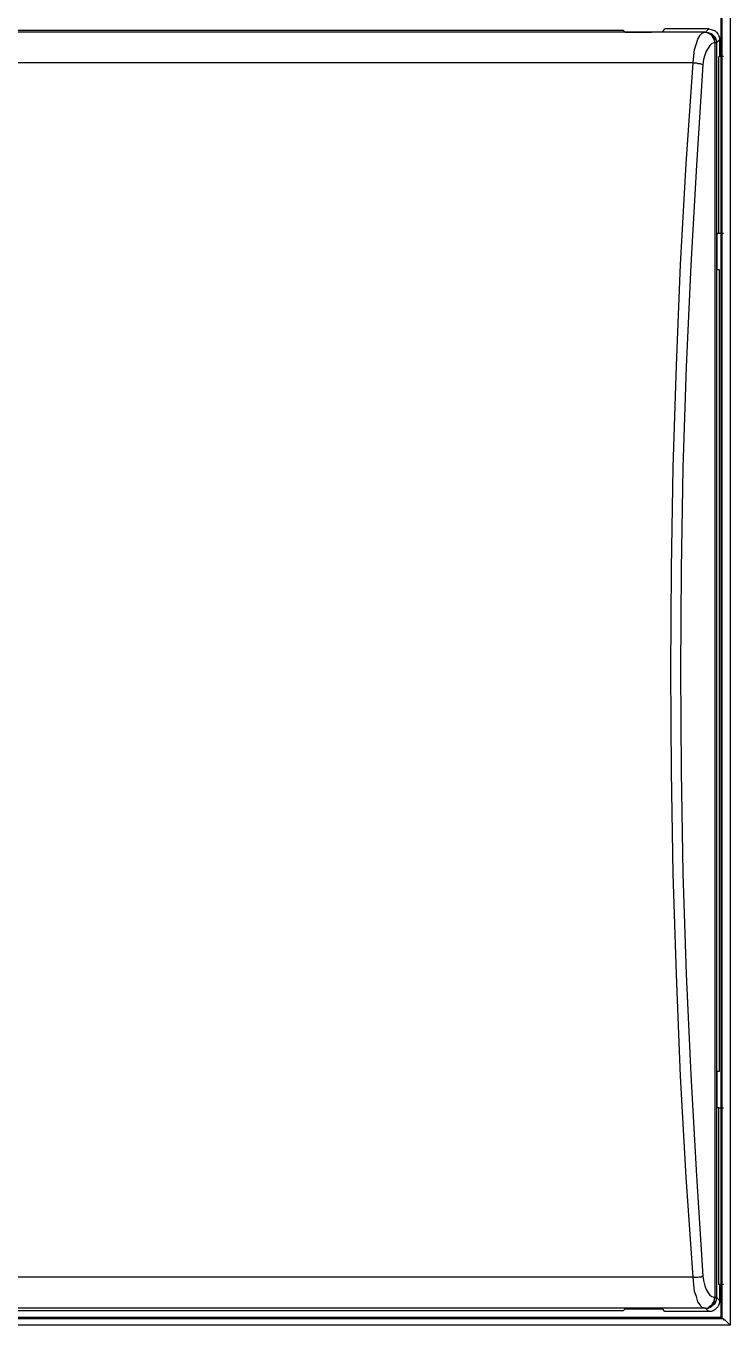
# Model space of a CAD drawing. Header units: centimetres. Extents: x -8.4 to 3.7, y -7.8 to 8.
# Drawn here: x -4.096 to -2.163, y -1.69 to 1.879 of the extents above; entities that cross this region are included whole.
import ezdxf

# ---------------------------------------------------------------- set-up
doc = ezdxf.new("R2010")
doc.units = ezdxf.units.CM
doc.header["$MEASUREMENT"] = 0
doc.layers.add('Layer 1', color=7, linetype='Continuous')

msp = doc.modelspace()

# ---------------------------------------------------------------- linework, layer by layer
at = {"layer": 'Layer 1', "lineweight": 25}
for points in [[(-2.18723, -1.66864), (-2.18723, -1.66864), (-2.18723, 5.43277), (-2.18723, 5.43277)], [(-2.1837, -1.67217), (-2.1837, -1.67217), (-2.1837, 5.4363), (-2.1837, 5.4363)], [(-2.16253, 5.45394), (-2.16253, 5.45394), (-2.16253, -1.68981), (-2.16253, -1.68981)], [(-2.23167, 1.86223), (-2.23167, 1.86223), (-5.93158, 1.86223), (-5.93158, 1.86223)], [(-5.70916, 1.86752), (-5.70916, 1.86752), (-2.45586, 1.86752), (-2.45586, 1.86752)], [(-2.45586, 1.86752), (-2.45586, 1.86752), (-2.45056, 1.86223), (-2.45056, 1.86223)], [(-2.45056, 1.86223), (-2.45056, 1.86223), (-2.37819, 1.86223), (-2.37819, 1.86223)], [(-2.34818, 1.86223), (-2.34818, 1.86223), (-2.34111, 1.87106), (-2.34111, 1.87106)], [(-2.22108, 1.87106), (-2.22108, 1.87106), (-2.34111, 1.87106), (-2.34111, 1.87106)], [(-2.23167, 1.86223), (-2.23167, 1.86223), (-2.23167, 1.86223), (-2.23167, 1.86223)], [(-2.23167, 1.86223), (-2.23167, 1.86223), (-2.2299, 1.86223), (-2.2299, 1.86223)], [(-2.2299, 1.86223), (-2.2299, 1.86223), (-2.22108, 1.87106), (-2.22108, 1.87106)], [(-2.20343, 1.83222), (-2.20343, 1.83222), (-2.2052, 1.83222), (-2.2052, 1.83222)], [(-2.20343, -1.61349), (-2.20343, -1.61349), (-2.20343, 1.83222), (-2.20343, 1.83222)], [(-2.19107, 1.84105), (-2.19107, 1.84105), (-2.1999, 1.83222), (-2.1999, 1.83222)], [(-2.1999, 1.83222), (-2.1999, 1.83222), (-2.1999, -1.61349), (-2.1999, -1.61349)], [(-2.19107, 1.84105), (-2.19107, 1.84105), (-2.19107, 1.79515), (-2.19107, 1.79515)], [(-2.19284, 1.30972), (-2.19284, 1.30972), (-2.19284, 1.79515), (-2.19284, 1.79515)], [(-2.18016, 1.79515), (-2.18016, 1.79515), (-2.19284, 1.79515), (-2.19284, 1.79515)], [(-2.26345, 1.7775), (-2.26345, 1.7775), (-5.8998, 1.7775), (-5.8998, 1.7775)], [(-2.19813, 1.30972), (-2.19813, 1.30972), (-2.19284, 1.30972), (-2.19284, 1.30972)], [(-2.19813, 1.2091), (-2.19813, 1.2091), (-2.19813, 1.30972), (-2.19813, 1.30972)], [(-2.19284, 1.30972), (-2.19284, 1.30972), (-2.18016, 1.30972), (-2.18016, 1.30972)], [(-2.19107, 1.2091), (-2.19107, 1.2091), (-2.19813, 1.2091), (-2.19813, 1.2091)], [(-2.19107, -0.99214), (-2.19107, -0.99214), (-2.19107, 1.2091), (-2.19107, 1.2091)], [(-2.19813, -0.99214), (-2.19813, -0.99214), (-2.19107, -0.99214), (-2.19107, -0.99214)], [(-2.19813, -1.09275), (-2.19813, -1.09275), (-2.19813, -0.99214), (-2.19813, -0.99214)], [(-2.19284, -1.09275), (-2.19284, -1.09275), (-2.19813, -1.09275), (-2.19813, -1.09275)], [(-2.19284, -1.57819), (-2.19284, -1.57819), (-2.19284, -1.09275), (-2.19284, -1.09275)], [(-2.19284, -1.09275), (-2.19284, -1.09275), (-2.18016, -1.09275), (-2.18016, -1.09275)], [(-2.26345, -1.55877), (-2.26345, -1.55877), (-5.8998, -1.55877), (-5.8998, -1.55877)], [(-2.18016, -1.57819), (-2.18016, -1.57819), (-2.19284, -1.57819), (-2.19284, -1.57819)], [(-2.19107, -1.57819), (-2.19107, -1.57819), (-2.19107, -1.62232), (-2.19107, -1.62232)], [(-2.2052, -1.61349), (-2.2052, -1.61349), (-2.20343, -1.61349), (-2.20343, -1.61349)], [(-2.1999, -1.61349), (-2.1999, -1.61349), (-2.19107, -1.62232), (-2.19107, -1.62232)], [(-6.01134, -1.67217), (-6.01134, -1.67217), (-2.1837, -1.67217), (-2.1837, -1.67217)], [(-6.00781, -1.66864), (-6.00781, -1.66864), (-2.18723, -1.66864), (-2.18723, -1.66864)], [(-2.23167, -1.64351), (-2.23167, -1.64351), (-5.93158, -1.64351), (-5.93158, -1.64351)], [(-2.45586, -1.65057), (-2.45586, -1.65057), (-5.70916, -1.65057), (-5.70916, -1.65057)], [(-2.45586, -1.65057), (-2.45586, -1.65057), (-2.45056, -1.64527), (-2.45056, -1.64527)], [(-2.45056, -1.64527), (-2.45056, -1.64527), (-2.37819, -1.64527), (-2.37819, -1.64527)], [(-2.34111, -1.65233), (-2.34111, -1.65233), (-2.34818, -1.64527), (-2.34818, -1.64527)], [(-2.22108, -1.65233), (-2.22108, -1.65233), (-2.34111, -1.65233), (-2.34111, -1.65233)], [(-2.23167, -1.64351), (-2.23167, -1.64351), (-2.23167, -1.64351), (-2.23167, -1.64351)], [(-2.22108, -1.65233), (-2.22108, -1.65233), (-2.2299, -1.64351), (-2.2299, -1.64351)], [(-2.18723, -1.66864), (-2.18723, -1.66864), (-2.1837, -1.67217), (-2.1837, -1.67217)], [(-2.16253, -1.68981), (-2.16253, -1.68981), (-6.02898, -1.68981), (-6.02898, -1.68981)]]:
    msp.add_open_spline(points, degree=3, dxfattribs=at)
for points, knots in [([(-2.34818, 1.86223), (-2.34818, 1.86223), (-2.34818, 1.86223), (-2.34818, 1.86223), (-2.34818, 1.86223), (-2.34818, 1.86223), (-2.34994, 1.86223), (-2.34994, 1.86223), (-2.34994, 1.86223), (-2.34994, 1.86223), (-2.35347, 1.86223), (-2.35347, 1.86223), (-2.35347, 1.86223), (-2.35347, 1.86223), (-2.357, 1.86223), (-2.357, 1.86223), (-2.357, 1.86223), (-2.357, 1.86223), (-2.3623, 1.86223), (-2.3623, 1.86223), (-2.3623, 1.86223), (-2.3623, 1.86223), (-2.36759, 1.86223), (-2.36759, 1.86223), (-2.36759, 1.86223), (-2.36759, 1.86223), (-2.37289, 1.86223), (-2.37289, 1.86223), (-2.37289, 1.86223), (-2.37289, 1.86223), (-2.37819, 1.86223), (-2.37819, 1.86223)], [0, 0, 0, 0, 0.1111111, 0.1111111, 0.1111111, 0.1111111, 0.2222222, 0.2222222, 0.2222222, 0.2222222, 0.3333333, 0.3333333, 0.3333333, 0.3333333, 0.4444444, 0.4444444, 0.4444444, 0.4444444, 0.5555556, 0.5555556, 0.5555556, 0.5555556, 0.6666667, 0.6666667, 0.6666667, 0.6666667, 0.7777778, 0.7777778, 0.7777778, 0.7777778, 1, 1, 1, 1]), ([(-2.26345, 1.7775), (-2.26345, 1.7775), (-2.26168, 1.79692), (-2.26168, 1.79692), (-2.26168, 1.79692), (-2.26168, 1.79692), (-2.25992, 1.81457), (-2.25992, 1.81457), (-2.25992, 1.81457), (-2.25992, 1.81457), (-2.25462, 1.83046), (-2.25462, 1.83046), (-2.25462, 1.83046), (-2.25462, 1.83046), (-2.25109, 1.84281), (-2.25109, 1.84281), (-2.25109, 1.84281), (-2.25109, 1.84281), (-2.24403, 1.8534), (-2.24403, 1.8534), (-2.24403, 1.8534), (-2.24403, 1.8534), (-2.23873, 1.8587), (-2.23873, 1.8587), (-2.23873, 1.8587), (-2.23873, 1.8587), (-2.23167, 1.86223), (-2.23167, 1.86223)], [0, 0, 0, 0, 0.125, 0.125, 0.125, 0.125, 0.25, 0.25, 0.25, 0.25, 0.375, 0.375, 0.375, 0.375, 0.5, 0.5, 0.5, 0.5, 0.625, 0.625, 0.625, 0.625, 0.75, 0.75, 0.75, 0.75, 1, 1, 1, 1]), ([(-2.23167, 1.86223), (-2.23167, 1.86223), (-2.22638, 1.86046), (-2.22638, 1.86046), (-2.22638, 1.86046), (-2.22638, 1.86046), (-2.22108, 1.8587), (-2.22108, 1.8587), (-2.22108, 1.8587), (-2.22108, 1.8587), (-2.21755, 1.85694), (-2.21755, 1.85694), (-2.21755, 1.85694), (-2.21755, 1.85694), (-2.21226, 1.8534), (-2.21226, 1.8534), (-2.21226, 1.8534), (-2.21226, 1.8534), (-2.21049, 1.84811), (-2.21049, 1.84811), (-2.21049, 1.84811), (-2.21049, 1.84811), (-2.20696, 1.84281), (-2.20696, 1.84281), (-2.20696, 1.84281), (-2.20696, 1.84281), (-2.2052, 1.83752), (-2.2052, 1.83752), (-2.2052, 1.83752), (-2.2052, 1.83752), (-2.2052, 1.83222), (-2.2052, 1.83222)], [0, 0, 0, 0, 0.1111111, 0.1111111, 0.1111111, 0.1111111, 0.2222222, 0.2222222, 0.2222222, 0.2222222, 0.3333333, 0.3333333, 0.3333333, 0.3333333, 0.4444444, 0.4444444, 0.4444444, 0.4444444, 0.5555556, 0.5555556, 0.5555556, 0.5555556, 0.6666667, 0.6666667, 0.6666667, 0.6666667, 0.7777778, 0.7777778, 0.7777778, 0.7777778, 1, 1, 1, 1]), ([(-2.23167, 1.86223), (-2.23167, 1.86223), (-2.22638, 1.86046), (-2.22638, 1.86046), (-2.22638, 1.86046), (-2.22638, 1.86046), (-2.22108, 1.8587), (-2.22108, 1.8587), (-2.22108, 1.8587), (-2.22108, 1.8587), (-2.21578, 1.85694), (-2.21578, 1.85694), (-2.21578, 1.85694), (-2.21578, 1.85694), (-2.21226, 1.8534), (-2.21226, 1.8534), (-2.21226, 1.8534), (-2.21226, 1.8534), (-2.20872, 1.84811), (-2.20872, 1.84811), (-2.20872, 1.84811), (-2.20872, 1.84811), (-2.2052, 1.84281), (-2.2052, 1.84281), (-2.2052, 1.84281), (-2.2052, 1.84281), (-2.2052, 1.83752), (-2.2052, 1.83752), (-2.2052, 1.83752), (-2.2052, 1.83752), (-2.20343, 1.83222), (-2.20343, 1.83222)], [0, 0, 0, 0, 0.1111111, 0.1111111, 0.1111111, 0.1111111, 0.2222222, 0.2222222, 0.2222222, 0.2222222, 0.3333333, 0.3333333, 0.3333333, 0.3333333, 0.4444444, 0.4444444, 0.4444444, 0.4444444, 0.5555556, 0.5555556, 0.5555556, 0.5555556, 0.6666667, 0.6666667, 0.6666667, 0.6666667, 0.7777778, 0.7777778, 0.7777778, 0.7777778, 1, 1, 1, 1]), ([(-2.2299, 1.86223), (-2.2299, 1.86223), (-2.22284, 1.86046), (-2.22284, 1.86046), (-2.22284, 1.86046), (-2.22284, 1.86046), (-2.21755, 1.8587), (-2.21755, 1.8587), (-2.21755, 1.8587), (-2.21755, 1.8587), (-2.21226, 1.85694), (-2.21226, 1.85694), (-2.21226, 1.85694), (-2.21226, 1.85694), (-2.20872, 1.8534), (-2.20872, 1.8534), (-2.20872, 1.8534), (-2.20872, 1.8534), (-2.20343, 1.84811), (-2.20343, 1.84811), (-2.20343, 1.84811), (-2.20343, 1.84811), (-2.20166, 1.84281), (-2.20166, 1.84281), (-2.20166, 1.84281), (-2.20166, 1.84281), (-2.1999, 1.83752), (-2.1999, 1.83752), (-2.1999, 1.83752), (-2.1999, 1.83752), (-2.1999, 1.83222), (-2.1999, 1.83222)], [0, 0, 0, 0, 0.1111111, 0.1111111, 0.1111111, 0.1111111, 0.2222222, 0.2222222, 0.2222222, 0.2222222, 0.3333333, 0.3333333, 0.3333333, 0.3333333, 0.4444444, 0.4444444, 0.4444444, 0.4444444, 0.5555556, 0.5555556, 0.5555556, 0.5555556, 0.6666667, 0.6666667, 0.6666667, 0.6666667, 0.7777778, 0.7777778, 0.7777778, 0.7777778, 1, 1, 1, 1]), ([(-2.22108, 1.87106), (-2.22108, 1.87106), (-2.21402, 1.86929), (-2.21402, 1.86929), (-2.21402, 1.86929), (-2.21402, 1.86929), (-2.20872, 1.86752), (-2.20872, 1.86752), (-2.20872, 1.86752), (-2.20872, 1.86752), (-2.20343, 1.86576), (-2.20343, 1.86576), (-2.20343, 1.86576), (-2.20343, 1.86576), (-2.1999, 1.86223), (-2.1999, 1.86223), (-2.1999, 1.86223), (-2.1999, 1.86223), (-2.19637, 1.85694), (-2.19637, 1.85694), (-2.19637, 1.85694), (-2.19637, 1.85694), (-2.19284, 1.85164), (-2.19284, 1.85164), (-2.19284, 1.85164), (-2.19284, 1.85164), (-2.19107, 1.84634), (-2.19107, 1.84634), (-2.19107, 1.84634), (-2.19107, 1.84634), (-2.19107, 1.84105), (-2.19107, 1.84105)], [0, 0, 0, 0, 0.1111111, 0.1111111, 0.1111111, 0.1111111, 0.2222222, 0.2222222, 0.2222222, 0.2222222, 0.3333333, 0.3333333, 0.3333333, 0.3333333, 0.4444444, 0.4444444, 0.4444444, 0.4444444, 0.5555556, 0.5555556, 0.5555556, 0.5555556, 0.6666667, 0.6666667, 0.6666667, 0.6666667, 0.7777778, 0.7777778, 0.7777778, 0.7777778, 1, 1, 1, 1]), ([(-2.2052, 1.83222), (-2.2052, 1.83222), (-2.21226, 1.83046), (-2.21226, 1.83046), (-2.21226, 1.83046), (-2.21226, 1.83046), (-2.21755, 1.82516), (-2.21755, 1.82516), (-2.21755, 1.82516), (-2.21755, 1.82516), (-2.22284, 1.8181), (-2.22284, 1.8181), (-2.22284, 1.8181), (-2.22284, 1.8181), (-2.22814, 1.80928), (-2.22814, 1.80928), (-2.22814, 1.80928), (-2.22814, 1.80928), (-2.23167, 1.79868), (-2.23167, 1.79868), (-2.23167, 1.79868), (-2.23167, 1.79868), (-2.2352, 1.78633), (-2.2352, 1.78633), (-2.2352, 1.78633), (-2.2352, 1.78633), (-2.23697, 1.7722), (-2.23697, 1.7722)], [0, 0, 0, 0, 0.125, 0.125, 0.125, 0.125, 0.25, 0.25, 0.25, 0.25, 0.375, 0.375, 0.375, 0.375, 0.5, 0.5, 0.5, 0.5, 0.625, 0.625, 0.625, 0.625, 0.75, 0.75, 0.75, 0.75, 1, 1, 1, 1]), ([(-2.1999, 1.83222), (-2.1999, 1.83222), (-2.1999, 1.83222), (-2.1999, 1.83222), (-2.1999, 1.83222), (-2.1999, 1.83222), (-2.20166, 1.83222), (-2.20166, 1.83222), (-2.20166, 1.83222), (-2.20166, 1.83222), (-2.20343, 1.83222), (-2.20343, 1.83222)], [0, 0, 0, 0, 0.25, 0.25, 0.25, 0.25, 0.5, 0.5, 0.5, 0.5, 1, 1, 1, 1]), ([(-2.26345, -1.55877), (-2.26345, -1.55877), (-2.28286, -1.2834), (-2.28286, -1.2834), (-2.28286, -1.2834), (-2.28286, -1.2834), (-2.29875, -1.00626), (-2.29875, -1.00626), (-2.29875, -1.00626), (-2.29875, -1.00626), (-2.30934, -0.72735), (-2.30934, -0.72735), (-2.30934, -0.72735), (-2.30934, -0.72735), (-2.31817, -0.45021), (-2.31817, -0.45021), (-2.31817, -0.45021), (-2.31817, -0.45021), (-2.32347, -0.16954), (-2.32347, -0.16954), (-2.32347, -0.16954), (-2.32347, -0.16954), (-2.32523, 0.10937), (-2.32523, 0.10937), (-2.32523, 0.10937), (-2.32523, 0.10937), (-2.32347, 0.38827), (-2.32347, 0.38827), (-2.32347, 0.38827), (-2.32347, 0.38827), (-2.31817, 0.66717), (-2.31817, 0.66717), (-2.31817, 0.66717), (-2.31817, 0.66717), (-2.30934, 0.94608), (-2.30934, 0.94608), (-2.30934, 0.94608), (-2.30934, 0.94608), (-2.29875, 1.22322), (-2.29875, 1.22322), (-2.29875, 1.22322), (-2.29875, 1.22322), (-2.28286, 1.50036), (-2.28286, 1.50036), (-2.28286, 1.50036), (-2.28286, 1.50036), (-2.26345, 1.7775), (-2.26345, 1.7775)], [0, 0, 0, 0, 0.0769231, 0.0769231, 0.0769231, 0.0769231, 0.1538462, 0.1538462, 0.1538462, 0.1538462, 0.2307692, 0.2307692, 0.2307692, 0.2307692, 0.3076923, 0.3076923, 0.3076923, 0.3076923, 0.3846154, 0.3846154, 0.3846154, 0.3846154, 0.4615385, 0.4615385, 0.4615385, 0.4615385, 0.5384615, 0.5384615, 0.5384615, 0.5384615, 0.6153846, 0.6153846, 0.6153846, 0.6153846, 0.6923077, 0.6923077, 0.6923077, 0.6923077, 0.7692308, 0.7692308, 0.7692308, 0.7692308, 0.8461538, 0.8461538, 0.8461538, 0.8461538, 1, 1, 1, 1]), ([(-2.23697, 1.7722), (-2.23697, 1.7722), (-2.25462, 1.49683), (-2.25462, 1.49683), (-2.25462, 1.49683), (-2.25462, 1.49683), (-2.27051, 1.22146), (-2.27051, 1.22146), (-2.27051, 1.22146), (-2.27051, 1.22146), (-2.28286, 0.94255), (-2.28286, 0.94255), (-2.28286, 0.94255), (-2.28286, 0.94255), (-2.29169, 0.66541), (-2.29169, 0.66541), (-2.29169, 0.66541), (-2.29169, 0.66541), (-2.29699, 0.3865), (-2.29699, 0.3865), (-2.29699, 0.3865), (-2.29699, 0.3865), (-2.29875, 0.10937), (-2.29875, 0.10937), (-2.29875, 0.10937), (-2.29875, 0.10937), (-2.29699, -0.16954), (-2.29699, -0.16954), (-2.29699, -0.16954), (-2.29699, -0.16954), (-2.29169, -0.44845), (-2.29169, -0.44845), (-2.29169, -0.44845), (-2.29169, -0.44845), (-2.28286, -0.72559), (-2.28286, -0.72559), (-2.28286, -0.72559), (-2.28286, -0.72559), (-2.27051, -1.00273), (-2.27051, -1.00273), (-2.27051, -1.00273), (-2.27051, -1.00273), (-2.25462, -1.27987), (-2.25462, -1.27987), (-2.25462, -1.27987), (-2.25462, -1.27987), (-2.23697, -1.55524), (-2.23697, -1.55524)], [0, 0, 0, 0, 0.0769231, 0.0769231, 0.0769231, 0.0769231, 0.1538462, 0.1538462, 0.1538462, 0.1538462, 0.2307692, 0.2307692, 0.2307692, 0.2307692, 0.3076923, 0.3076923, 0.3076923, 0.3076923, 0.3846154, 0.3846154, 0.3846154, 0.3846154, 0.4615385, 0.4615385, 0.4615385, 0.4615385, 0.5384615, 0.5384615, 0.5384615, 0.5384615, 0.6153846, 0.6153846, 0.6153846, 0.6153846, 0.6923077, 0.6923077, 0.6923077, 0.6923077, 0.7692308, 0.7692308, 0.7692308, 0.7692308, 0.8461538, 0.8461538, 0.8461538, 0.8461538, 1, 1, 1, 1]), ([(-2.26345, 1.7775), (-2.26345, 1.7775), (-2.25992, 1.7775), (-2.25992, 1.7775), (-2.25992, 1.7775), (-2.25992, 1.7775), (-2.25462, 1.7775), (-2.25462, 1.7775), (-2.25462, 1.7775), (-2.25462, 1.7775), (-2.25109, 1.77574), (-2.25109, 1.77574), (-2.25109, 1.77574), (-2.25109, 1.77574), (-2.24756, 1.77574), (-2.24756, 1.77574), (-2.24756, 1.77574), (-2.24756, 1.77574), (-2.24403, 1.77574), (-2.24403, 1.77574), (-2.24403, 1.77574), (-2.24403, 1.77574), (-2.2405, 1.77397), (-2.2405, 1.77397), (-2.2405, 1.77397), (-2.2405, 1.77397), (-2.23873, 1.77397), (-2.23873, 1.77397), (-2.23873, 1.77397), (-2.23873, 1.77397), (-2.23697, 1.7722), (-2.23697, 1.7722)], [0, 0, 0, 0, 0.1111111, 0.1111111, 0.1111111, 0.1111111, 0.2222222, 0.2222222, 0.2222222, 0.2222222, 0.3333333, 0.3333333, 0.3333333, 0.3333333, 0.4444444, 0.4444444, 0.4444444, 0.4444444, 0.5555556, 0.5555556, 0.5555556, 0.5555556, 0.6666667, 0.6666667, 0.6666667, 0.6666667, 0.7777778, 0.7777778, 0.7777778, 0.7777778, 1, 1, 1, 1]), ([(-2.26345, -1.55877), (-2.26345, -1.55877), (-2.25992, -1.55877), (-2.25992, -1.55877), (-2.25992, -1.55877), (-2.25992, -1.55877), (-2.25462, -1.55877), (-2.25462, -1.55877), (-2.25462, -1.55877), (-2.25462, -1.55877), (-2.25109, -1.55877), (-2.25109, -1.55877), (-2.25109, -1.55877), (-2.25109, -1.55877), (-2.24756, -1.55701), (-2.24756, -1.55701), (-2.24756, -1.55701), (-2.24756, -1.55701), (-2.24403, -1.55701), (-2.24403, -1.55701), (-2.24403, -1.55701), (-2.24403, -1.55701), (-2.2405, -1.55701), (-2.2405, -1.55701), (-2.2405, -1.55701), (-2.2405, -1.55701), (-2.23873, -1.55524), (-2.23873, -1.55524), (-2.23873, -1.55524), (-2.23873, -1.55524), (-2.23697, -1.55524), (-2.23697, -1.55524)], [0, 0, 0, 0, 0.1111111, 0.1111111, 0.1111111, 0.1111111, 0.2222222, 0.2222222, 0.2222222, 0.2222222, 0.3333333, 0.3333333, 0.3333333, 0.3333333, 0.4444444, 0.4444444, 0.4444444, 0.4444444, 0.5555556, 0.5555556, 0.5555556, 0.5555556, 0.6666667, 0.6666667, 0.6666667, 0.6666667, 0.7777778, 0.7777778, 0.7777778, 0.7777778, 1, 1, 1, 1]), ([(-2.23167, -1.64351), (-2.23167, -1.64351), (-2.23873, -1.64174), (-2.23873, -1.64174), (-2.23873, -1.64174), (-2.23873, -1.64174), (-2.24403, -1.63468), (-2.24403, -1.63468), (-2.24403, -1.63468), (-2.24403, -1.63468), (-2.25109, -1.62585), (-2.25109, -1.62585), (-2.25109, -1.62585), (-2.25109, -1.62585), (-2.25462, -1.61173), (-2.25462, -1.61173), (-2.25462, -1.61173), (-2.25462, -1.61173), (-2.25992, -1.59761), (-2.25992, -1.59761), (-2.25992, -1.59761), (-2.25992, -1.59761), (-2.26168, -1.57819), (-2.26168, -1.57819), (-2.26168, -1.57819), (-2.26168, -1.57819), (-2.26345, -1.55877), (-2.26345, -1.55877)], [0, 0, 0, 0, 0.125, 0.125, 0.125, 0.125, 0.25, 0.25, 0.25, 0.25, 0.375, 0.375, 0.375, 0.375, 0.5, 0.5, 0.5, 0.5, 0.625, 0.625, 0.625, 0.625, 0.75, 0.75, 0.75, 0.75, 1, 1, 1, 1]), ([(-2.23697, -1.55524), (-2.23697, -1.55524), (-2.2352, -1.5676), (-2.2352, -1.5676), (-2.2352, -1.5676), (-2.2352, -1.5676), (-2.23167, -1.58172), (-2.23167, -1.58172), (-2.23167, -1.58172), (-2.23167, -1.58172), (-2.22814, -1.59231), (-2.22814, -1.59231), (-2.22814, -1.59231), (-2.22814, -1.59231), (-2.22284, -1.60114), (-2.22284, -1.60114), (-2.22284, -1.60114), (-2.22284, -1.60114), (-2.21755, -1.6082), (-2.21755, -1.6082), (-2.21755, -1.6082), (-2.21755, -1.6082), (-2.21226, -1.61173), (-2.21226, -1.61173), (-2.21226, -1.61173), (-2.21226, -1.61173), (-2.2052, -1.61349), (-2.2052, -1.61349)], [0, 0, 0, 0, 0.125, 0.125, 0.125, 0.125, 0.25, 0.25, 0.25, 0.25, 0.375, 0.375, 0.375, 0.375, 0.5, 0.5, 0.5, 0.5, 0.625, 0.625, 0.625, 0.625, 0.75, 0.75, 0.75, 0.75, 1, 1, 1, 1]), ([(-2.23167, -1.64351), (-2.23167, -1.64351), (-2.22638, -1.64351), (-2.22638, -1.64351), (-2.22638, -1.64351), (-2.22638, -1.64351), (-2.22108, -1.64174), (-2.22108, -1.64174), (-2.22108, -1.64174), (-2.22108, -1.64174), (-2.21755, -1.63821), (-2.21755, -1.63821), (-2.21755, -1.63821), (-2.21755, -1.63821), (-2.21226, -1.63468), (-2.21226, -1.63468), (-2.21226, -1.63468), (-2.21226, -1.63468), (-2.21049, -1.63115), (-2.21049, -1.63115), (-2.21049, -1.63115), (-2.21049, -1.63115), (-2.20696, -1.62585), (-2.20696, -1.62585), (-2.20696, -1.62585), (-2.20696, -1.62585), (-2.2052, -1.62056), (-2.2052, -1.62056), (-2.2052, -1.62056), (-2.2052, -1.62056), (-2.2052, -1.61349), (-2.2052, -1.61349)], [0, 0, 0, 0, 0.1111111, 0.1111111, 0.1111111, 0.1111111, 0.2222222, 0.2222222, 0.2222222, 0.2222222, 0.3333333, 0.3333333, 0.3333333, 0.3333333, 0.4444444, 0.4444444, 0.4444444, 0.4444444, 0.5555556, 0.5555556, 0.5555556, 0.5555556, 0.6666667, 0.6666667, 0.6666667, 0.6666667, 0.7777778, 0.7777778, 0.7777778, 0.7777778, 1, 1, 1, 1]), ([(-2.23167, -1.64351), (-2.23167, -1.64351), (-2.22638, -1.64351), (-2.22638, -1.64351), (-2.22638, -1.64351), (-2.22638, -1.64351), (-2.22108, -1.64174), (-2.22108, -1.64174), (-2.22108, -1.64174), (-2.22108, -1.64174), (-2.21578, -1.63821), (-2.21578, -1.63821), (-2.21578, -1.63821), (-2.21578, -1.63821), (-2.21226, -1.63468), (-2.21226, -1.63468), (-2.21226, -1.63468), (-2.21226, -1.63468), (-2.20872, -1.63115), (-2.20872, -1.63115), (-2.20872, -1.63115), (-2.20872, -1.63115), (-2.2052, -1.62585), (-2.2052, -1.62585), (-2.2052, -1.62585), (-2.2052, -1.62585), (-2.2052, -1.62056), (-2.2052, -1.62056), (-2.2052, -1.62056), (-2.2052, -1.62056), (-2.20343, -1.61349), (-2.20343, -1.61349)], [0, 0, 0, 0, 0.1111111, 0.1111111, 0.1111111, 0.1111111, 0.2222222, 0.2222222, 0.2222222, 0.2222222, 0.3333333, 0.3333333, 0.3333333, 0.3333333, 0.4444444, 0.4444444, 0.4444444, 0.4444444, 0.5555556, 0.5555556, 0.5555556, 0.5555556, 0.6666667, 0.6666667, 0.6666667, 0.6666667, 0.7777778, 0.7777778, 0.7777778, 0.7777778, 1, 1, 1, 1]), ([(-2.2299, -1.64351), (-2.2299, -1.64351), (-2.22284, -1.64351), (-2.22284, -1.64351), (-2.22284, -1.64351), (-2.22284, -1.64351), (-2.21755, -1.64174), (-2.21755, -1.64174), (-2.21755, -1.64174), (-2.21755, -1.64174), (-2.21226, -1.63821), (-2.21226, -1.63821), (-2.21226, -1.63821), (-2.21226, -1.63821), (-2.20872, -1.63468), (-2.20872, -1.63468), (-2.20872, -1.63468), (-2.20872, -1.63468), (-2.20343, -1.63115), (-2.20343, -1.63115), (-2.20343, -1.63115), (-2.20343, -1.63115), (-2.20166, -1.62585), (-2.20166, -1.62585), (-2.20166, -1.62585), (-2.20166, -1.62585), (-2.1999, -1.62056), (-2.1999, -1.62056), (-2.1999, -1.62056), (-2.1999, -1.62056), (-2.1999, -1.61349), (-2.1999, -1.61349)], [0, 0, 0, 0, 0.1111111, 0.1111111, 0.1111111, 0.1111111, 0.2222222, 0.2222222, 0.2222222, 0.2222222, 0.3333333, 0.3333333, 0.3333333, 0.3333333, 0.4444444, 0.4444444, 0.4444444, 0.4444444, 0.5555556, 0.5555556, 0.5555556, 0.5555556, 0.6666667, 0.6666667, 0.6666667, 0.6666667, 0.7777778, 0.7777778, 0.7777778, 0.7777778, 1, 1, 1, 1]), ([(-2.19107, -1.62232), (-2.19107, -1.62232), (-2.19107, -1.62762), (-2.19107, -1.62762), (-2.19107, -1.62762), (-2.19107, -1.62762), (-2.19284, -1.63468), (-2.19284, -1.63468), (-2.19284, -1.63468), (-2.19284, -1.63468), (-2.19637, -1.63997), (-2.19637, -1.63997), (-2.19637, -1.63997), (-2.19637, -1.63997), (-2.1999, -1.64351), (-2.1999, -1.64351), (-2.1999, -1.64351), (-2.1999, -1.64351), (-2.20343, -1.64703), (-2.20343, -1.64703), (-2.20343, -1.64703), (-2.20343, -1.64703), (-2.20872, -1.65057), (-2.20872, -1.65057), (-2.20872, -1.65057), (-2.20872, -1.65057), (-2.21402, -1.65233), (-2.21402, -1.65233), (-2.21402, -1.65233), (-2.21402, -1.65233), (-2.22108, -1.65233), (-2.22108, -1.65233)], [0, 0, 0, 0, 0.1111111, 0.1111111, 0.1111111, 0.1111111, 0.2222222, 0.2222222, 0.2222222, 0.2222222, 0.3333333, 0.3333333, 0.3333333, 0.3333333, 0.4444444, 0.4444444, 0.4444444, 0.4444444, 0.5555556, 0.5555556, 0.5555556, 0.5555556, 0.6666667, 0.6666667, 0.6666667, 0.6666667, 0.7777778, 0.7777778, 0.7777778, 0.7777778, 1, 1, 1, 1]), ([(-2.20343, -1.61349), (-2.20343, -1.61349), (-2.20166, -1.61349), (-2.20166, -1.61349), (-2.20166, -1.61349), (-2.20166, -1.61349), (-2.1999, -1.61349), (-2.1999, -1.61349)], [0, 0, 0, 0, 0.3333333, 0.3333333, 0.3333333, 0.3333333, 1, 1, 1, 1]), ([(-2.37819, -1.64527), (-2.37819, -1.64527), (-2.37289, -1.64527), (-2.37289, -1.64527), (-2.37289, -1.64527), (-2.37289, -1.64527), (-2.36759, -1.64527), (-2.36759, -1.64527), (-2.36759, -1.64527), (-2.36759, -1.64527), (-2.3623, -1.64527), (-2.3623, -1.64527), (-2.3623, -1.64527), (-2.3623, -1.64527), (-2.357, -1.64527), (-2.357, -1.64527), (-2.357, -1.64527), (-2.357, -1.64527), (-2.35347, -1.64527), (-2.35347, -1.64527), (-2.35347, -1.64527), (-2.35347, -1.64527), (-2.34994, -1.64527), (-2.34994, -1.64527), (-2.34994, -1.64527), (-2.34994, -1.64527), (-2.34818, -1.64527), (-2.34818, -1.64527)], [0, 0, 0, 0, 0.125, 0.125, 0.125, 0.125, 0.25, 0.25, 0.25, 0.25, 0.375, 0.375, 0.375, 0.375, 0.5, 0.5, 0.5, 0.5, 0.625, 0.625, 0.625, 0.625, 0.75, 0.75, 0.75, 0.75, 1, 1, 1, 1]), ([(-2.2299, -1.64351), (-2.2299, -1.64351), (-2.2299, -1.64351), (-2.2299, -1.64351), (-2.2299, -1.64351), (-2.2299, -1.64351), (-2.23167, -1.64351), (-2.23167, -1.64351)], [0, 0, 0, 0, 0.3333333, 0.3333333, 0.3333333, 0.3333333, 1, 1, 1, 1]), ([(-2.1837, -1.67217), (-2.1837, -1.67217), (-2.1837, -1.67217), (-2.1837, -1.67217), (-2.1837, -1.67217), (-2.1837, -1.67217), (-2.18017, -1.67217), (-2.18017, -1.67217), (-2.18017, -1.67217), (-2.18017, -1.67217), (-2.18017, -1.6757), (-2.18017, -1.6757), (-2.18017, -1.6757), (-2.18017, -1.6757), (-2.17664, -1.6757), (-2.17664, -1.6757), (-2.17664, -1.6757), (-2.17664, -1.6757), (-2.17311, -1.67923), (-2.17311, -1.67923), (-2.17311, -1.67923), (-2.17311, -1.67923), (-2.16959, -1.68275), (-2.16959, -1.68275), (-2.16959, -1.68275), (-2.16959, -1.68275), (-2.16606, -1.68628), (-2.16606, -1.68628), (-2.16606, -1.68628), (-2.16606, -1.68628), (-2.16253, -1.68981), (-2.16253, -1.68981)], [0, 0, 0, 0, 0.1111111, 0.1111111, 0.1111111, 0.1111111, 0.2222222, 0.2222222, 0.2222222, 0.2222222, 0.3333333, 0.3333333, 0.3333333, 0.3333333, 0.4444444, 0.4444444, 0.4444444, 0.4444444, 0.5555556, 0.5555556, 0.5555556, 0.5555556, 0.6666667, 0.6666667, 0.6666667, 0.6666667, 0.7777778, 0.7777778, 0.7777778, 0.7777778, 1, 1, 1, 1])]:
    msp.add_open_spline(points, degree=3, knots=knots, dxfattribs=at)

doc.saveas('drawing.dxf')
